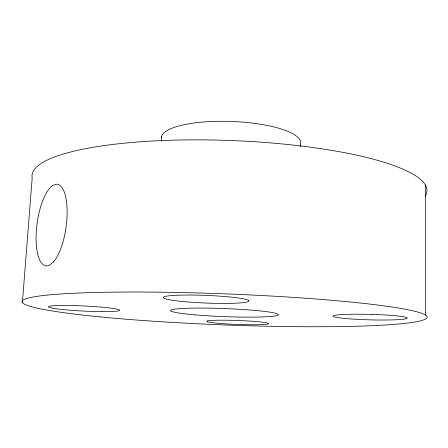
<?xml version="1.0" encoding="UTF-8"?>
<svg xmlns="http://www.w3.org/2000/svg" width="448" height="448" viewBox="0 0 448 448"><rect width="100%" height="100%" fill="white"/><g stroke="black" fill="none" stroke-linecap="round" stroke-linejoin="round"><path stroke-width="0.67" d="M300.485 146.843L300.597 141.982A69.614 18.766 2.2 0 0 229.93 121.402A69.614 18.766 2.2 0 0 161.51 137.71M161.42 141.35L161.672 136.489M22.4 302.506L32.194 177.901A197.63 42.745 2.2 0 1 239.019 140.857A197.63 42.745 2.2 0 1 425.102 196.241M425.337 184.8L425.6 315.011M207.071 321.065L207.043 321.586A30.946 1.988 2.1 0 0 240.559 324.559A30.946 1.988 2.1 0 0 268.593 323.506L267.064 322.935A30.946 1.988 2.1 0 0 234.842 320.382A30.946 1.988 2.1 0 0 207.071 321.065M248.898 300.625L248.326 301.599A42.918 3.825 2.3 0 1 211.551 303.24A42.918 3.825 2.3 0 1 167.244 299.286L163.923 298.211A42.918 3.825 2.3 0 1 200.687 295.21A42.918 3.825 2.3 0 1 248.898 300.625M53.502 261.94L49.381 265.266A41.21 14.61 -82.1 0 1 36.165 233.845A41.21 14.61 -82.1 0 1 52.646 185.5L56.594 184.173A41.21 14.61 -82.1 0 1 67.06 216.115A41.21 14.61 -82.1 0 1 53.502 261.94M372.081 314.412L362.034 314.216A37.128 2.75 1.5 0 0 333.082 316.025A37.128 2.75 1.5 0 0 358.764 319.435L367.903 319.799A37.128 2.75 1.5 0 0 407.221 318.22A37.128 2.75 1.5 0 0 372.081 314.412M101.545 311.629L93.24 311.455A35.75 2.559 2.8 0 1 49.577 307.49A35.75 2.559 2.8 0 1 74.53 305.581L84.14 305.967A35.75 2.559 2.8 0 1 118.591 309.59A35.75 2.559 2.8 0 1 101.545 311.629M195.042 314.866A53.99 4.038 2.2 0 0 278.376 314.871A53.99 4.038 2.2 0 0 200.094 308.067A53.99 4.038 2.2 0 0 195.042 314.866M100.072 316.893A202.742 15.534 2.2 0 0 425.342 319.166A202.742 15.534 2.2 0 0 148.697 292.074A202.742 15.534 2.2 0 0 100.072 316.893"/></g></svg>
